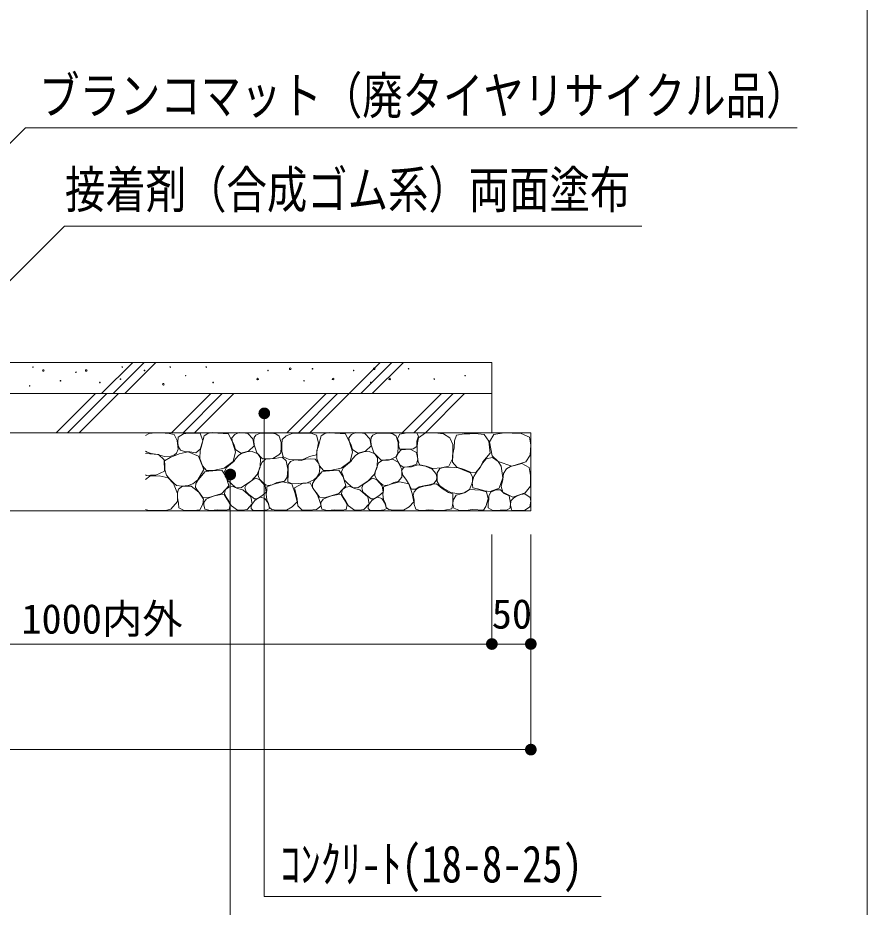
# Model space of a CAD drawing. Units: millimetres, scale not verified. Extents: x 303 to 5780, y 4488 to 8222.
# Drawn here: x 4690 to 5780, y 5205 to 6346 of the extents above; entities that cross this region are included whole.
import ezdxf
from ezdxf.enums import TextEntityAlignment as Align

# ---------------------------------------------------------------- set-up
doc = ezdxf.new("R2010")
doc.units = ezdxf.units.MM
doc.header["$LTSCALE"] = 20
for name, color, linetype, lineweight in [('_0-0_', 7, 'Continuous', 13), ('ハッチ', 4, 'Continuous', 13), ('寸法', 1, 'Continuous', 13), ('本体', 7, 'Continuous', 13)]:
    doc.layers.add(name, color=color, linetype=linetype, lineweight=lineweight)
doc.styles.add('ＭＳ ゴシック', font='')
doc.styles.get('ＭＳ ゴシック').set_extended_font_data('MS Gothic')

# ---------------------------------------------------------------- blocks, each defined once
blk = doc.blocks.new('filled_dot')
at = {"color": 0, "linetype": 'Continuous', "lineweight": -2, "const_width": 1.25}
blk.add_lwpolyline([(-0.625, 0, 1), (0.625, 0, 1)], format="xyb", close=True, dxfattribs=at)

msp = doc.modelspace()

# ---------------------------------------------------------------- linework, layer by layer
at = {"layer": '_0-0_', "color": 6}
msp.add_lwpolyline([(5779.54, 8112.05), (303.28, 8112.05), (303.28, 4488.42), (5779.54, 4488.42)], close=True, dxfattribs=at)
at = {"layer": 'ハッチ'}
for p, q in [((4797.55, 5864.17), (4837.41, 5904.03)), ((4812.35, 5864.17), (4852.21, 5904.03)), ((4827.19, 5864.17), (4867.02, 5904.03)), ((5115.09, 5864.17), (5154.95, 5904.03)), ((5129.89, 5864.17), (5169.75, 5904.03)), ((5144.69, 5864.17), (5184.55, 5904.03)), ((4739.17, 5813.84), (4789.49, 5864.17)), ((4753.97, 5813.84), (4804.29, 5864.17)), ((4768.77, 5813.84), (4819.09, 5864.17)), ((4887.16, 5813.84), (4937.49, 5864.17)), ((4901.96, 5813.84), (4952.29, 5864.17)), ((4916.76, 5813.84), (4967.09, 5864.17)), ((5035.16, 5813.84), (5085.49, 5864.17)), ((5049.96, 5813.84), (5100.29, 5864.17)), ((5064.76, 5813.84), (5115.09, 5864.17)), ((5183.16, 5813.84), (5233.48, 5864.17)), ((5197.96, 5813.84), (5248.28, 5864.17)), ((5212.76, 5813.84), (5263.08, 5864.17)), ((4858.24, 5714.39), (4854, 5715.74))]:
    msp.add_line(p, q, dxfattribs=at)
for points in [[(4854, 5810.44), (4858.64, 5813.07), (4866.69, 5813.72), (4873.65, 5813.94), (4884.31, 5813.07), (4890.61, 5811.77), (4894.31, 5803.95), (4895.61, 5793.08), (4893.44, 5787.65), (4890.83, 5785.69)], [(4890.83, 5785.69), (4886.26, 5783.95), (4878.22, 5783.74), (4869.08, 5786.13), (4861.25, 5787.21), (4856.03, 5788.95), (4854, 5790.28)], [(4854, 5787.49), (4870.36, 5785.95), (4877.86, 5779.07), (4878.18, 5764.69), (4867.23, 5759.69), (4860.35, 5759.69)], [(4860.35, 5759.69), (4855.03, 5759.07), (4854, 5760.1)], [(4854, 5753.86), (4859.52, 5758.38), (4871.37, 5758.64), (4882.7, 5756.32), (4889.91, 5748.86), (4895.05, 5736.25), (4894.8, 5725.71), (4886.3, 5716.19), (4879.61, 5714.39), (4869.57, 5714.13), (4858.24, 5714.39)]]:
    msp.add_lwpolyline(points, dxfattribs=at)
for points in [[(4910.85, 5789.72), (4903.76, 5789.97), (4898.7, 5791.74), (4895.66, 5796.8), (4895.16, 5802.11), (4895.66, 5808.44), (4902.5, 5812.73), (4908.83, 5813.49), (4923.76, 5813.49), (4927.3, 5803.63), (4923.76, 5792.75), (4918.19, 5788.2)], [(4926.8, 5771.76), (4923.51, 5780.87), (4923.76, 5791.24), (4926.04, 5798.32), (4927.81, 5805.4), (4929.07, 5809.95), (4933.88, 5813.24), (4939.2, 5814.25), (4946.54, 5813.49), (4953.63, 5812.99), (4959.95, 5812.99), (4965.02, 5803.12), (4969.32, 5789.47), (4966.28, 5777.07), (4954.64, 5768.73), (4940.72, 5765.69), (4932.11, 5765.44)], [(4967.54, 5798.22), (4964.91, 5803.71), (4964.43, 5807.54), (4968.26, 5811.6), (4973.76, 5814.47), (4979.02, 5813.75), (4985.24, 5813.03), (4991.46, 5806.34), (4993.14, 5797.02), (4985.96, 5790.33), (4976.15, 5787.7), (4969.22, 5792.72)], [(4993.4, 5798.46), (4992.68, 5803.71), (4993.16, 5807.78), (4995.55, 5810.88), (5001.05, 5813.27), (5008.7, 5813.51), (5015.64, 5813.27), (5020.9, 5812.8), (5025.45, 5809.45), (5027.84, 5801.32), (5027.84, 5796.07), (5027.6, 5788.42), (5025.02, 5785.57), (5016.99, 5780.93), (5003.9, 5780.51), (4996.51, 5788.42)], [(5030.25, 5782.99), (5028.59, 5790.49), (5028.79, 5798.61), (5029, 5805.48), (5034.21, 5809.86), (5041.92, 5813.19), (5052.34, 5813.61), (5066.1, 5813.4), (5072.98, 5811.11), (5075.68, 5801.11), (5074.02, 5791.94), (5072.98, 5785.9), (5064.01, 5783.4), (5054.64, 5779.24), (5037.96, 5779.65)], [(5076.8, 5771.76), (5073.51, 5780.87), (5073.76, 5791.24), (5076.04, 5798.32), (5077.81, 5805.4), (5079.07, 5809.95), (5083.88, 5813.24), (5089.2, 5814.25), (5096.54, 5813.49), (5103.62, 5812.99), (5109.95, 5812.99), (5115.01, 5803.12), (5119.32, 5789.47), (5116.28, 5777.07), (5104.64, 5768.73), (5090.72, 5765.69), (5082.11, 5765.44)], [(5117.54, 5798.22), (5114.91, 5803.71), (5114.43, 5807.54), (5118.26, 5811.6), (5123.76, 5814.47), (5129.02, 5813.75), (5135.24, 5813.03), (5141.46, 5806.34), (5143.13, 5797.02), (5135.96, 5790.33), (5126.15, 5787.7), (5119.22, 5792.72)], [(5143.4, 5798.46), (5142.68, 5803.71), (5143.16, 5807.78), (5145.55, 5810.88), (5151.05, 5813.27), (5158.7, 5813.51), (5165.64, 5813.27), (5170.9, 5812.8), (5175.45, 5809.45), (5177.84, 5801.32), (5177.84, 5796.07), (5177.6, 5788.42), (5174.73, 5782.92), (5168.03, 5779.58), (5156.31, 5778.86), (5146.51, 5788.42)], [(5178.44, 5798.98), (5179.45, 5792.93), (5190.94, 5792.93), (5197.19, 5793.34), (5201.83, 5796.36), (5201.83, 5803.21), (5203.84, 5809.45), (5201.83, 5813.28), (5194.97, 5814.09), (5186.7, 5813.48), (5180.05, 5812.07), (5177.03, 5806.63), (5178.64, 5802)], [(5213.87, 5771.33), (5205.84, 5772.93), (5203.43, 5776.6), (5202.82, 5783.01), (5202.4, 5789.9), (5202.29, 5796.32), (5202.63, 5801.14), (5203.78, 5807.67), (5212.86, 5813.88), (5225.12, 5813.75), (5236.01, 5812.72), (5244.39, 5807.33), (5248.06, 5798.96), (5248.14, 5781.21), (5242.9, 5771.21), (5233.26, 5769.15), (5222.25, 5768.23)], [(5262.66, 5812.82), (5252.92, 5811.07), (5250.06, 5803.59), (5249.77, 5794.66), (5247.76, 5784.86), (5247.76, 5776.22), (5252.95, 5769.88), (5262.46, 5766.99), (5270.53, 5763.25), (5277.74, 5762.96), (5283.22, 5769.88), (5286.39, 5776.5), (5295.91, 5787.72), (5294.21, 5803.09), (5288.25, 5811.93), (5276.88, 5813.1), (5269.67, 5812.82)], [(5313.76, 5814.02), (5324.22, 5813.53), (5335.82, 5813.25), (5346.28, 5808.16), (5347.98, 5798.27), (5347.13, 5785.26), (5341.48, 5776.5), (5323.66, 5771.13), (5306.22, 5776.95), (5298.46, 5784.44), (5295.09, 5802.51), (5300.74, 5811.56)], [(4908.75, 5746.33), (4900.71, 5745.43), (4893.57, 5746.33), (4889.7, 5749.9), (4884.63, 5754.96), (4880.76, 5759.72), (4878.68, 5766.26), (4878.68, 5772.81), (4878.38, 5777.86), (4885.53, 5782.33), (4896.84, 5787.09), (4908.75, 5789.47), (4921.73, 5783.9), (4928.57, 5766.96), (4920.96, 5753.47), (4914.41, 5748.41)], [(4963.5, 5748.75), (4958.72, 5753.76), (4957.52, 5758.78), (4955.13, 5764.04), (4957.28, 5769.06), (4962.78, 5773.84), (4967.33, 5777.19), (4969.24, 5780.53), (4973.55, 5785.07), (4976.89, 5787.22), (4983.83, 5789.37), (4990.53, 5789.85), (4997.94, 5786.98), (5001.53, 5781.73), (5000.81, 5770.02), (4996.99, 5760.46), (4989.57, 5752.33), (4976.18, 5743.25), (4969.24, 5743.97)], [(5113.5, 5748.75), (5108.72, 5753.76), (5107.52, 5758.78), (5105.13, 5764.04), (5107.28, 5769.06), (5112.78, 5773.84), (5117.33, 5777.19), (5119.24, 5780.53), (5123.55, 5785.07), (5126.89, 5787.22), (5133.83, 5789.37), (5140.53, 5789.85), (5147.94, 5786.98), (5151.53, 5781.73), (5150.81, 5770.02), (5146.98, 5760.46), (5139.57, 5752.33), (5126.18, 5743.25), (5119.24, 5743.97)], [(5201.43, 5773.53), (5195.98, 5771.51), (5189.73, 5770.3), (5184.29, 5769.7), (5179.86, 5772.92), (5177.64, 5776.95), (5175.42, 5782.19), (5177.84, 5788.03), (5181.67, 5792.26), (5193.36, 5793.07), (5201.63, 5788.84), (5203.24, 5780.17)], [(5022.37, 5750.16), (5016.32, 5747.34), (5011.07, 5746.33), (5007.65, 5747.13), (5003.41, 5750.96), (4999.99, 5754.59), (4998.17, 5759.22), (4998.57, 5763.86), (5000.19, 5768.69), (5003.06, 5776), (5007.7, 5779.94), (5019.53, 5781.07), (5029.1, 5782.9), (5034.17, 5778.12), (5036.56, 5767.14), (5035.71, 5757.01), (5031.91, 5751.81)], [(5036.98, 5767.42), (5036.84, 5772.91), (5039.66, 5777.27), (5045.29, 5779.38), (5053.45, 5778.54), (5058.94, 5780.08), (5065.56, 5780.37), (5071.47, 5780.08), (5076.11, 5774.6), (5077.24, 5768.13), (5076.68, 5761.94), (5073.44, 5756.87), (5069.64, 5753.5), (5061.05, 5749.7), (5049.93, 5748.71), (5042.05, 5748.57), (5036.56, 5750.96), (5036.98, 5761.66)], [(5172.36, 5750.16), (5166.32, 5747.34), (5161.07, 5746.33), (5157.65, 5747.13), (5153.41, 5750.96), (5149.98, 5754.59), (5148.17, 5759.22), (5148.57, 5763.86), (5150.19, 5768.69), (5152.81, 5775.34), (5157.24, 5778.56), (5165.51, 5778.77), (5170.75, 5780.18), (5177.81, 5776.15), (5182.45, 5767.08), (5182.65, 5757.01), (5178.01, 5751.57)], [(5286.2, 5740.19), (5279.67, 5742.15), (5273.79, 5743.45), (5272.92, 5750.2), (5274.88, 5758.03), (5279.23, 5764.77), (5283.15, 5769.34), (5286.41, 5775.43), (5290.98, 5780.42), (5299.01, 5782.43), (5306.22, 5776.95), (5309.92, 5771.08), (5312.09, 5756.07), (5307.52, 5743.02), (5295.99, 5738.67), (5288.81, 5739.32)], [(5309.83, 5745.14), (5312.06, 5754.03), (5313.17, 5761.53), (5317.06, 5767.91), (5322.06, 5770.69), (5328.73, 5772.63), (5336.51, 5774.58), (5345.95, 5769.58), (5347.62, 5759.03), (5347.62, 5745.7), (5340.67, 5737.09), (5325.11, 5731.54), (5312.34, 5737.92)], [(4923, 5736.86), (4920.47, 5739.9), (4917.94, 5743.69), (4918.19, 5749), (4921.23, 5753.55), (4926.29, 5759.37), (4929.83, 5763.92), (4934.9, 5764.93), (4945.27, 5765.44), (4951.6, 5766.2), (4957.42, 5757.35), (4960.71, 5745.71), (4951.6, 5736.1), (4934.9, 5730.79), (4926.8, 5731.3)], [(5073, 5736.86), (5070.47, 5739.9), (5067.94, 5743.69), (5068.19, 5749), (5071.23, 5753.55), (5076.29, 5759.37), (5079.83, 5763.92), (5084.89, 5764.93), (5095.27, 5765.44), (5101.6, 5766.2), (5107.42, 5757.35), (5110.71, 5745.71), (5101.6, 5736.1), (5084.89, 5730.79), (5076.8, 5731.3)], [(5226.03, 5761.64), (5227.64, 5757.41), (5227.24, 5752.98), (5223.81, 5748.74), (5217.76, 5747.13), (5210.7, 5746.13), (5204.86, 5744.51), (5200.62, 5741.49), (5195.18, 5741.69), (5192.36, 5746.73), (5188.52, 5752.98), (5183.89, 5759.42), (5182.27, 5766.07), (5185.7, 5769.9), (5195.18, 5770.1), (5203.24, 5772.72), (5212.92, 5771.11), (5221.39, 5767.48)], [(5230.77, 5746.18), (5227.75, 5751.67), (5228.02, 5756.07), (5227.75, 5762.39), (5231.32, 5768.16), (5236, 5769.26), (5244.79, 5770.08), (5254.69, 5768.98), (5262.94, 5765.69), (5270.64, 5762.39), (5273.39, 5757.17), (5273.39, 5750.57), (5269.52, 5741.18), (5262.67, 5736.83), (5255.79, 5735.46), (5245.62, 5737.38), (5235.72, 5742.88)], [(4989.59, 5732.16), (4986.33, 5734.83), (4982.77, 5738.24), (4981.29, 5743.43), (4983.22, 5747.43), (4986.78, 5750.25), (4991.37, 5753.51), (4995.23, 5755.73), (5000.57, 5753.66), (5003.83, 5749.8), (5007.25, 5745.8), (5008.73, 5737.8), (5003.24, 5733.2), (4997.01, 5729.35), (4993.45, 5729.35)], [(5021.96, 5714.9), (5015.91, 5715.71), (5012.69, 5718.32), (5011.68, 5723.36), (5009.26, 5728), (5008.45, 5735.25), (5009.26, 5740.08), (5009.26, 5744.52), (5018.33, 5747.94), (5029.62, 5751.16), (5041.72, 5748.54), (5045.75, 5736.26), (5048.17, 5725.38), (5041.92, 5718.93), (5034.87, 5714.5)], [(5139.59, 5732.16), (5136.33, 5734.83), (5132.77, 5738.24), (5131.29, 5743.43), (5133.21, 5747.43), (5136.78, 5750.25), (5141.37, 5753.51), (5145.23, 5755.73), (5150.57, 5753.66), (5153.83, 5749.8), (5157.25, 5745.8), (5158.73, 5737.8), (5153.24, 5733.2), (5147.01, 5729.35), (5143.45, 5729.35)], [(5171.96, 5714.9), (5165.91, 5715.71), (5162.69, 5718.32), (5161.68, 5723.36), (5159.26, 5728), (5158.45, 5735.25), (5159.26, 5740.08), (5159.26, 5744.52), (5168.33, 5747.94), (5179.62, 5751.16), (5191.72, 5748.54), (5195.75, 5736.26), (5198.17, 5725.38), (5191.92, 5718.93), (5184.87, 5714.5)], [(4896.21, 5723.6), (4895.04, 5730.36), (4895.04, 5736.89), (4895.98, 5741.56), (4901.34, 5745.29), (4912.54, 5745.52), (4922.11, 5737.59), (4928.41, 5728.97), (4927.48, 5722.2), (4923.51, 5714.97), (4915.34, 5714.27), (4902.51, 5714.51), (4896.68, 5717.54)], [(4960.87, 5726.28), (4957.28, 5731.3), (4955.13, 5736.08), (4956.57, 5741.1), (4960.87, 5744.2), (4966.37, 5744.92), (4971.87, 5742.53), (4978.57, 5740.62), (4989.09, 5732.02), (4990.53, 5722.7), (4984.07, 5715.76), (4977.85, 5714.57), (4971.87, 5714.81), (4964.22, 5720.31)], [(5048.2, 5728.82), (5049.24, 5720.28), (5054.24, 5715.28), (5063.2, 5714.66), (5073, 5715.7), (5079.04, 5720.07), (5076.96, 5726.95), (5074.46, 5734.45), (5068.21, 5743.61), (5065.13, 5749.7), (5055, 5748.99), (5045.15, 5743.51), (5046.74, 5736.32)], [(5110.87, 5726.28), (5107.28, 5731.3), (5105.13, 5736.08), (5106.56, 5741.1), (5110.87, 5744.2), (5116.37, 5744.92), (5121.87, 5742.53), (5128.57, 5740.62), (5139.09, 5732.02), (5140.53, 5722.7), (5134.07, 5715.76), (5127.85, 5714.57), (5121.87, 5714.81), (5114.22, 5720.31)], [(5205.51, 5714.24), (5200.66, 5715.82), (5198.43, 5722.1), (5198.3, 5727.74), (5197.12, 5733.9), (5198.43, 5738.22), (5201.57, 5741.63), (5205.11, 5743.85), (5211.01, 5745.56), (5219.27, 5746.74), (5222.94, 5747.92), (5226.87, 5748.44), (5234.48, 5742.68), (5242.6, 5737.57), (5247.98, 5735.47), (5248.11, 5729.84), (5248.11, 5723.42), (5246.54, 5716.34), (5237.75, 5714.77), (5230.28, 5714.37), (5216.78, 5715.29), (5210.09, 5714.24)], [(5255.69, 5714.52), (5249.27, 5717.13), (5247.87, 5722.54), (5248.47, 5727.75), (5252.28, 5733.76), (5258.7, 5735.77), (5263.91, 5737.17), (5269.52, 5741.18), (5283.16, 5740.38), (5291.38, 5738.37), (5293.39, 5729.15), (5290.38, 5719.33), (5287.37, 5714.92), (5273.13, 5715.52), (5264.91, 5714.32)], [(5294.06, 5728.17), (5294.27, 5732.93), (5296.76, 5737.69), (5302.97, 5741), (5309.17, 5740.79), (5313.94, 5736.03), (5320.35, 5732.93), (5322.01, 5723.83), (5321.59, 5717.41), (5316.83, 5714.72), (5308.76, 5714.72), (5299.24, 5714.1), (5293.24, 5717.62), (5293.24, 5725.07)], [(4928.8, 5721.49), (4928.56, 5724.6), (4931.67, 5728.9), (4936.21, 5731.05), (4942.43, 5732.97), (4948.89, 5734.4), (4954.87, 5734.88), (4958.69, 5728.19), (4962.52, 5721.73), (4961.32, 5715.76), (4955.82, 5714.56), (4946.49, 5715.04), (4936.93, 5714.09), (4929.99, 5716)], [(4995.53, 5714.38), (4991.97, 5714.38), (4989.45, 5716.9), (4989.3, 5719.86), (4991.37, 5723.72), (4994.19, 5727.27), (4997.6, 5729.5), (5001.31, 5731.42), (5006.95, 5729.79), (5010.95, 5723.57), (5012.88, 5717.05), (5010.06, 5715.12), (5002.5, 5714.38)], [(5078.8, 5721.49), (5078.56, 5724.6), (5081.67, 5728.9), (5086.21, 5731.05), (5092.43, 5732.97), (5098.89, 5734.4), (5104.87, 5734.88), (5108.69, 5728.19), (5112.52, 5721.73), (5111.32, 5715.76), (5105.82, 5714.56), (5096.49, 5715.04), (5086.93, 5714.09), (5079.99, 5716)], [(5145.53, 5714.38), (5141.97, 5714.38), (5139.45, 5716.9), (5139.3, 5719.86), (5141.37, 5723.72), (5144.19, 5727.27), (5147.6, 5729.5), (5151.31, 5731.42), (5156.95, 5729.79), (5160.95, 5723.57), (5162.88, 5717.05), (5160.06, 5715.12), (5152.5, 5714.38)], [(5325.73, 5730.24), (5329.67, 5732.72), (5335.05, 5734.79), (5340.22, 5735.62), (5347.26, 5730.86), (5348.29, 5726.1), (5346.85, 5719.07), (5340.01, 5714.31), (5323.66, 5714.31), (5322.01, 5721.14), (5322.63, 5726.52)]]:
    msp.add_lwpolyline(points, close=True, dxfattribs=at)
for centre, radius in [((4709.59, 5898.25), 0.349), ((4823.95, 5898.25), 0.349), ((4885.52, 5898.25), 0.349), ((4931.71, 5898.25), 0.349), ((4722.79, 5893.85), 1.05), ((4764.57, 5891.65), 0.349), ((4777.77, 5893.85), 1.05), ((4852.54, 5893.85), 0.349), ((4905.32, 5887.25), 0.349), ((5010.88, 5893.85), 0.349), ((5039.46, 5896.05), 1.05), ((5068.05, 5896.05), 0.349), ((5120.83, 5893.85), 0.349), ((5147.22, 5896.05), 1.05), ((5191.2, 5896.05), 0.349), ((5263.78, 5887.25), 0.349), ((4744.78, 5880.65), 0.349), ((4795.36, 5878.45), 0.349), ((4821.75, 5882.85), 0.349), ((4876.73, 5876.25), 1.05), ((4940.5, 5878.45), 0.349), ((4997.68, 5882.85), 1.05), ((5057.06, 5880.65), 0.349), ((5094.44, 5882.85), 1.05), ((5142.82, 5878.45), 0.349), ((5167.01, 5882.85), 1.05), ((5224.19, 5882.85), 0.349), ((4705.19, 5874.06), 0.349)]:
    msp.add_circle(centre, radius, dxfattribs=at)
at = {"layer": '寸法', "color": 3}
msp.add_line((5298.09, 5683.47), (5298.09, 5543.03), dxfattribs=at)
at = {"layer": '寸法'}
for p, q in [((5298.09, 5683.47), (5298.09, 5543.03)), ((5298.09, 5683.47), (5298.09, 5543.03)), ((5348.09, 5683.47), (5348.09, 5543.03)), ((5348.09, 5683.47), (5348.09, 5407.54)), ((4298.09, 5543.03), (5298.09, 5543.03)), ((5298.09, 5543.03), (5348.09, 5543.03)), ((3248.09, 5407.54), (5348.09, 5407.54))]:
    msp.add_line(p, q, dxfattribs=at)
msp.add_lwpolyline([(4538.07, 5867.15), (4548.67, 5877.75), (4750.05, 6079.13), (5490.28, 6079.13)], dxfattribs=at)
at = {"layer": '本体'}
for p, q in [((4308.56, 5904.03), (5298.09, 5904.03)), ((5298.09, 5904.03), (5298.09, 5813.84)), ((3298.09, 5864.17), (5298.09, 5864.17)), ((3248.09, 5813.84), (5348.09, 5813.84)), ((5348.09, 5813.84), (5348.09, 5713.84)), ((3248.09, 5713.84), (5348.09, 5713.84))]:
    msp.add_line(p, q, dxfattribs=at)
at = {"layer": '本体', "color": 1}
for points in [[(4383.05, 5888.31), (4393.66, 5898.92), (4699.96, 6205.21), (5689.73, 6205.21)], [(5006.23, 5838.87), (5006.23, 5823.87), (5006.23, 5219.22), (5438.16, 5219.22)], [(4962.6, 5760.45), (4962.6, 5745.45), (4962.6, 5107.72), (5618.58, 5107.72)]]:
    msp.add_lwpolyline(points, dxfattribs=at)

# ---------------------------------------------------------------- block references
at = {"layer": '寸法', "xscale": 6, "yscale": 6, "rotation": 180}
for p in [(5298.09, 5543.03), (5348.09, 5543.03), (5348.09, 5407.54)]:
    msp.add_blockref('filled_dot', p, dxfattribs=at)
at = {"layer": '寸法', "xscale": 6, "yscale": 6}
msp.add_blockref('filled_dot', (5298.09, 5543.03), dxfattribs=at)
at = {"layer": '本体', "color": 1, "xscale": 6, "yscale": 6, "rotation": 270}
for p in [(5006.23, 5838.87), (4962.6, 5760.45)]:
    msp.add_blockref('filled_dot', p, dxfattribs=at)

# ---------------------------------------------------------------- texts
at = {"layer": '寸法', "color": 3, "style": 'ＭＳ ゴシック', "width": 0.8}
for s, p in [('ブランコマット（廃タイヤリサイクル品）', (4717.46, 6208.66)), ('接着剤（合成ゴム系）両面塗布', (4750.54, 6087.96)), ('ｺﾝｸﾘ-ﾄ(18-8-25)', (5026.73, 5222.97))]:
    msp.add_text(s, height=47.47, dxfattribs=at).set_placement(p, align=Align.BOTTOM_LEFT)
at = {"layer": '寸法', "style": 'ＭＳ ゴシック'}
for s, p in [('1000内外', (4798.09, 5575.36)), ('50', (5323.81, 5581.73))]:
    msp.add_text(s, height=37.98, dxfattribs=at).set_placement(p, align=Align.MIDDLE_CENTER)

doc.saveas('drawing.dxf')
